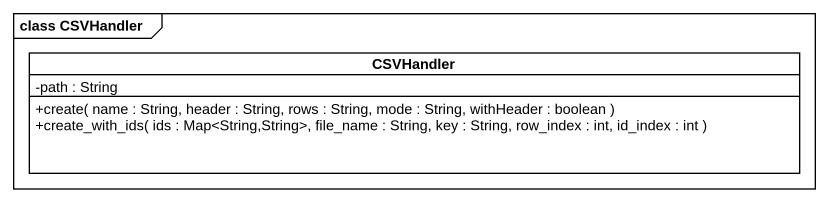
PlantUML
@startuml
mainframe class CSVHandler
hide circle
hide empty members
skinparam classAttributeIconSize 0
class CSVHandler {
  -path : String
  +create( name : String, header : String, rows : String, mode : String, withHeader : boolean )
  +create_with_ids( ids : Map<String,String>, file_name : String, key : String, row_index : int, id_index : int )
}
@enduml
